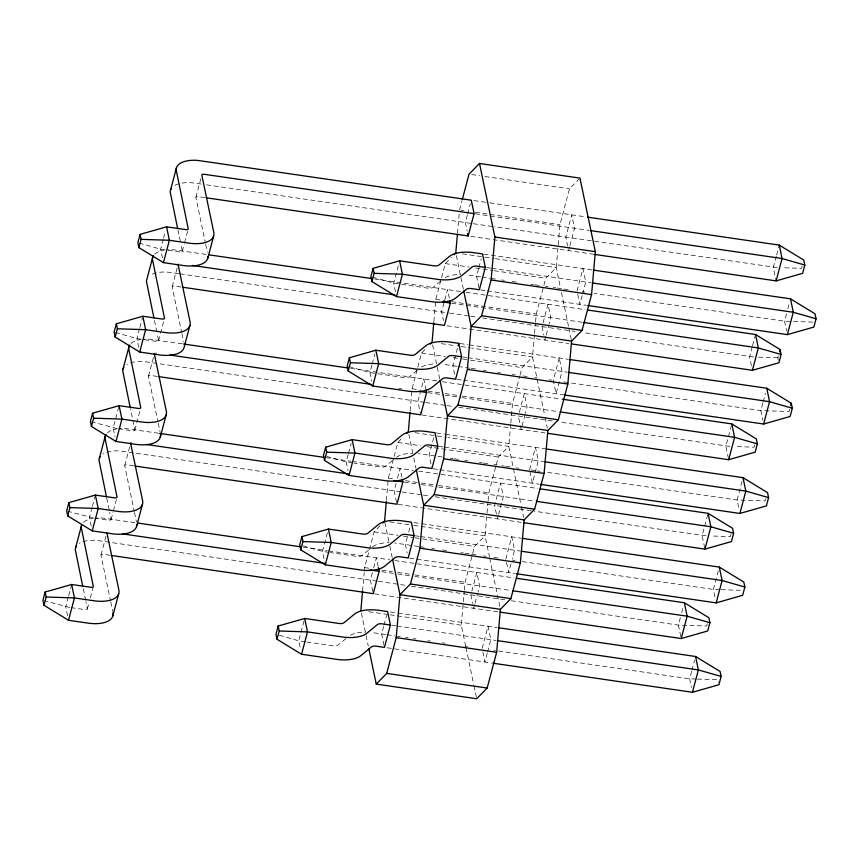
<?xml version="1.0" encoding="UTF-8"?>
<svg xmlns="http://www.w3.org/2000/svg" width="859" height="859" viewBox="0 0 859 859"><rect width="100%" height="100%" fill="white"/><g stroke="black" fill="none" stroke-linecap="round" stroke-linejoin="round"><path stroke-width="0.64" stroke-dasharray="4.29 3.22" d="M362.573 591.024L364.162 572.813M364.27 571.503L364.613 567.606L374.105 531.839L381.095 524.699M386.41 500.314L388.343 478.184L393.766 457.75M410.14 410.903L412.073 388.773L417.495 368.339M433.87 321.481L435.803 299.362L441.225 278.917M457.482 233.369L459.189 213.848M465.707 646.204L461.315 625.191L463.248 603.072M463.355 601.772L464.268 591.357M464.386 590.058L465.063 582.241L474.555 546.485L485.045 535.78L487.998 501.946M488.116 500.636L488.792 492.83L495.911 466.007M510.708 424.239L508.775 446.369L521.123 505.468M510.815 422.939L512.522 403.419L519.641 376.596M534.438 334.827L532.505 356.947L544.853 416.046M534.545 333.528L535.458 323.113M535.565 321.814L536.252 314.007L545.744 278.241L556.235 267.536L559.982 224.586L569.474 188.819L579.084 179.016M68.344 596.919L65.713 606.851L67.754 616.622M68.677 595.674L71.641 584.496M92.074 507.497L89.443 517.429L91.226 525.987M92.407 506.262L95.048 496.319M118.778 406.908L113.173 428.018L114.956 436.565M139.534 328.675L136.903 338.607L138.686 347.154M139.867 327.429L142.497 317.497M163.264 239.253L160.633 249.196L162.415 257.743M163.597 238.018L165.239 231.801M101.018 554.946L105.968 536.317M124.748 465.535L130.02 445.66M148.478 376.113L153.417 357.484M172.208 286.702L177.147 268.072M195.938 197.291L200.877 178.661M87.35 609.01L89.003 602.803M90.324 597.832L92.955 587.9M111.079 519.598L113.055 512.147M113.388 510.901L116.352 499.723M134.809 430.176L140.081 410.312M158.539 340.765L160.193 334.559M160.515 333.313L163.811 320.89M182.269 251.354L184.245 243.902M184.578 242.657L187.874 230.244M304.022 620.95L298.749 640.825L300.543 649.372M327.429 532.784L322.479 551.403L324.272 559.961M348.185 454.54L346.209 461.992L348.002 470.539M348.518 453.305L351.159 443.362M371.915 365.129L369.939 372.581L371.732 381.128M372.248 363.883L374.889 353.951M398.286 265.775L393.669 283.169L395.709 292.94M394.109 456.473L397.835 442.428L402.205 437.961M417.839 367.061L421.565 353.006L426.805 347.659M441.569 277.64L445.295 263.595L451.415 257.356M459.533 209.95L461.906 201.006M372.409 572.749L370.433 580.201L372.978 592.42M373.719 567.788L376.36 557.845L378.143 566.403M396.139 483.338L394.163 490.79L396.708 503.009M397.449 478.366L400.09 468.434L402.388 479.429M467.328 215.094L465.342 222.545L467.135 231.092M467.65 213.859L470.292 203.916M383.629 626.49L381.654 633.942L384.209 646.161M383.962 625.255L386.604 615.323M407.359 537.079L405.384 544.531L407.166 553.078M408.68 532.118L410.334 525.901M433.731 437.736L429.113 455.12L431.669 467.328M457.46 348.314L452.843 365.709L455.399 377.917M478.549 268.835L476.573 276.287L479.376 289.73M478.882 267.6L481.19 258.903M496.255 464.73L498.284 457.063L508.775 446.369L447.979 437.499M519.985 375.319L522.014 367.652L532.505 356.947L471.698 348.088M471.87 591.121L476.809 572.491L479.612 585.935L477.969 592.141M496.395 513.983L494.601 505.436L500.539 483.08L503.342 496.513L498.735 513.897M519.33 412.288L524.269 393.669L527.072 407.102L525.429 413.308M543.049 322.877L547.999 304.247L550.802 317.69L549.159 323.897M474.673 604.553L473.685 608.279L472.922 604.618M475.006 603.319L477.636 593.376M498.403 515.142L497.415 518.868L496.652 515.207M525.096 414.553L521.145 429.457L518.331 416.014M545.862 336.309L544.874 340.035L544.101 336.374M546.195 335.074L548.826 325.142M569.592 246.898L568.604 250.624L567.831 246.963M569.925 245.663L574.531 228.269L571.729 214.836L565.791 237.191L567.584 245.738M505.833 559.177L511.771 536.821L514.573 550.254L512.265 558.951M529.563 469.766L535.501 447.41L538.303 460.843L532.365 483.198L529.82 470.979M577.023 290.933L582.95 268.577L585.763 282.01L582.466 294.433M487.214 653.334L484.916 662.021L482.361 649.812M487.547 652.088L490.843 639.676L488.041 626.232L482.103 648.588L479.462 648.201M510.944 563.923L508.635 572.609L506.091 560.401M582.134 295.679L579.825 304.365L577.28 292.157M680.382 617.653L678.406 625.105L680.951 637.314M681.702 612.682L683.023 607.71M707.741 514.573L702.136 535.683L704.681 547.902M731.471 425.162L725.866 446.272L728.411 458.491M752.226 346.918L749.596 356.861L752.14 369.069M752.559 345.683L755.19 335.751M776.289 256.261L773.325 267.439L775.87 279.658M776.622 255.026L779.253 245.094M691.613 671.394L689.627 678.846L691.42 687.393M691.935 670.149L694.577 660.217M718.307 570.806L713.357 589.424L715.15 597.982M742.036 481.384L737.086 500.013L738.88 508.56M762.792 403.15L760.816 410.602L762.856 420.373M763.125 401.905L765.433 393.218M786.522 313.739L784.546 321.191L786.586 330.962M787.843 308.768L789.163 303.796M707.301 623.645L706.667 626.007L678.406 625.105L510.536 600.624M731.03 534.234L730.397 536.596L711.123 535.973M754.76 444.822L754.127 447.185L734.853 446.562M778.383 360.254L777.857 357.773L778.49 355.401M802.22 265.989L801.587 268.352L782.313 267.729M765.981 498.564L765.358 500.926L737.086 500.013L545.422 472.074M789.711 409.152L789.088 411.515L760.816 410.602L570.473 382.856M440.742 281.054L433.172 287.282A6.636 3.178 14.9 0 1 427.954 288.162L393.669 283.169L372.172 276.995M417.012 370.465L409.442 376.693A6.636 3.178 14.9 0 1 404.224 377.573L369.939 372.581L348.443 366.417M392.338 460.66L385.712 466.115A6.636 3.178 14.9 0 1 380.494 466.995L354.123 463.151M368.608 550.071L361.983 555.526A6.636 3.178 14.9 0 1 356.764 556.407L330.393 552.562M345.823 638.709L338.253 644.937A6.636 3.178 14.9 0 1 333.034 645.818L306.663 641.974M777.18 267.568L494.419 226.787M812.818 322.093L784.546 321.191L594.203 293.434M753.45 356.979L583.046 332.573M758.583 357.151L777.857 357.773M729.721 446.401L559.316 421.994M705.991 535.812L534.266 511.212M719.788 589.639L713.357 589.424L521.692 561.485M721.066 589.682L741.628 590.337M696.058 679.05L689.627 678.846L494 650.327M697.336 679.093L717.899 679.759L718.414 682.239M471.666 174.57L479.601 175.719M484.884 176.492L569.474 188.819M473.921 200.577L488.46 202.703M489.78 202.885L586.268 216.951M460.853 210.133L463.495 210.519M475.392 212.259L559.982 224.586M475.403 213.827L589.07 230.395M201.242 184.041L191.782 182.763A29.099 13.937 14.9 0 0 172.584 187.037M206.547 184.814L471.956 223.512M473.277 223.705L493.098 226.593M204.861 197.602L198.246 196.636A2.695 1.288 14.9 0 0 195.927 197.634L205.408 243.065M470.796 236.365L593.719 254.285M483.832 254.124L592.205 269.93M462.389 253.856L483.542 256.938M484.863 257.131L494.108 258.484M495.428 258.677L556.235 267.536L560.347 287.239M486.634 267.568L490.596 268.137M491.917 268.33L591.046 282.783M445.295 263.595L469.089 267.063M475.693 268.029L492.873 270.531M494.193 270.725L545.744 278.241M480.535 276.866L468.542 275.116A32.986 15.795 14.9 0 0 465.771 274.773M481.856 277.06L489.791 278.219M491.112 278.413L496.395 279.175M501.688 279.948L504.33 280.335M512.254 281.494L518.868 282.45M530.765 284.189L533.407 284.576M534.727 284.769L540.01 285.542M545.304 286.305L547.945 286.691M553.228 287.464L555.88 287.851M557.201 288.044L562.484 288.817M563.805 289.011L570.419 289.966M582.305 291.706L584.958 292.092M480.707 289.913L485.99 290.686M487.311 290.879L586.439 305.332M206.01 254.393L173.99 249.819A29.099 13.937 14.9 0 0 167.086 249.786M374.556 278.971L460.768 291.534M466.05 292.307L585.011 309.648M435.803 299.362L445.059 300.704M451.662 301.67L536.252 314.007M451.673 303.238L582.531 322.308M178.844 273.656L168.053 272.174A29.099 13.937 14.9 0 0 150.561 275.127M180.165 273.849L448.226 312.923M449.547 313.116L469.368 316.005M470.689 316.198L477.303 317.164M482.586 317.937L575.111 331.424M181.131 287.013L174.517 286.047A2.695 1.288 14.9 0 0 172.197 287.046L181.689 332.476M447.067 325.786L568.669 343.503M460.102 343.546L468.026 344.695M469.347 344.888L568.475 359.341M441.301 343.654L455.839 345.78M461.133 346.542L470.378 347.895M462.904 356.979L466.867 357.559M468.187 357.752L567.316 372.205M421.565 353.006L445.359 356.474M453.284 357.634L461.219 358.794M462.539 358.976L469.143 359.942M470.464 360.136L522.014 367.652M456.805 366.278L444.812 364.527A32.986 15.795 14.9 0 0 442.041 364.195M458.126 366.471L470.023 368.21M471.344 368.404L477.958 369.359M483.241 370.132L485.883 370.519M497.78 372.258L500.421 372.645M512.318 374.374L514.96 374.76M522.895 375.92L529.498 376.876M534.792 377.649L537.433 378.035M549.331 379.764L551.972 380.15M563.869 381.89L569.152 382.663M456.977 379.334L462.26 380.108M463.581 380.29L562.709 394.743M182.28 343.804L150.261 339.241A29.099 13.937 14.9 0 0 143.356 339.208M350.826 368.382L437.038 380.945M442.321 381.718L561.281 399.059M412.073 388.773L418.687 389.739M427.932 391.081L439.829 392.821M445.112 393.594L460.972 395.902M462.303 396.096L512.522 403.419M398.844 388.408L401.486 388.794M427.943 392.649L443.813 394.957M445.134 395.151L460.993 397.47M462.314 397.663L558.801 411.729M424.496 402.334L144.323 361.585A29.099 13.937 14.9 0 0 126.831 364.549M425.817 402.527L445.638 405.427M446.959 405.609L453.573 406.575M458.856 407.349L554.023 421.221M157.401 376.425L150.787 375.469A2.695 1.288 14.9 0 0 148.467 376.457L157.959 421.887M422.016 415.004L544.939 432.925M436.372 432.957L444.296 434.117M445.617 434.31L544.746 448.752M414.929 432.689L436.082 435.771M437.403 435.964L446.648 437.306M439.174 446.39L443.137 446.97M444.457 447.163L543.586 461.616M397.835 442.428L420.309 445.703M426.912 446.659L498.284 457.063M442.331 457.042L421.082 453.949A32.986 15.795 14.9 0 0 418.312 453.606M450.266 458.201L452.908 458.588M454.228 458.781L459.511 459.554M464.805 460.317L467.446 460.703M479.343 462.443L481.985 462.829M483.306 463.022L488.588 463.785M493.882 464.558L496.523 464.944M501.806 465.718L504.448 466.104M505.768 466.297L511.062 467.06M516.345 467.833L518.986 468.219M530.883 469.959L536.177 470.721M537.498 470.915L540.139 471.301M433.247 468.746L438.53 469.519M439.851 469.712L538.98 484.165M158.55 433.226L126.531 428.652A29.099 13.937 14.9 0 0 119.626 428.62M325.765 457.6L350.987 461.272M352.308 461.466L413.308 470.367M418.591 471.129L537.551 488.47M117.146 428.598L91.677 421.855M118.467 428.791L132.887 430.853A2.641 1.267 14.9 0 0 134.842 430.015L130.45 408.648M352.802 462.958L346.209 461.992L324.713 455.828M388.343 478.184L393.626 478.957M405.523 480.696L420.062 482.812M421.382 483.005L437.252 485.314M438.573 485.507L488.792 492.83M404.224 482.06L420.083 484.379M421.404 484.573L437.263 486.881M438.584 487.074L535.071 501.141M400.766 491.756L120.593 451.007A29.099 13.937 14.9 0 0 103.101 453.96M402.087 491.949L421.909 494.838M423.24 495.031L429.844 495.987M435.126 496.76L494.601 505.436M497.254 505.822L532.934 511.019M133.671 465.846L127.057 464.88A2.695 1.288 14.9 0 0 124.738 465.868L134.229 511.298M398.286 504.416L521.209 522.336M413.963 522.562L420.566 523.528M421.887 523.722L521.016 538.174M389.879 521.907L412.352 525.182M413.673 525.375L485.045 535.78L489.437 556.793M415.445 535.812L419.407 536.381M420.727 536.574L519.856 551.027M374.105 531.839L397.9 535.307M403.182 536.08L413.759 537.616M415.08 537.809L474.555 546.485M418.601 546.464L397.352 543.36A32.986 15.795 14.9 0 0 394.582 543.017M419.922 546.657L426.536 547.612M431.819 548.386L434.461 548.772M442.396 549.932L448.999 550.887M460.896 552.627L463.538 553.013M464.859 553.207L470.152 553.969M471.473 554.162L478.076 555.129M483.37 555.902L486.011 556.288M493.936 557.437L500.55 558.404M512.447 560.143L515.089 560.53M409.518 558.157L515.25 573.576M134.82 522.637L102.801 518.063A29.099 13.937 14.9 0 0 95.897 518.031M303.367 547.204L327.258 550.694M328.578 550.887L389.578 559.778M394.861 560.551L513.822 577.892M93.416 518.009L67.947 511.266M94.737 518.202L109.157 520.264A2.641 1.267 14.9 0 0 111.112 519.427L109.705 512.34M329.072 552.369L322.479 551.403L300.983 545.24M364.613 567.606L369.907 568.368M381.793 570.108L392.37 571.654M397.653 572.416L413.523 574.735M414.843 574.929L465.063 582.241M381.815 571.675L396.353 573.791M397.674 573.984L409.571 575.713M414.854 576.486L511.341 590.552M377.037 581.167L96.863 540.418A29.099 13.937 14.9 0 0 79.372 543.371M378.357 581.36L406.114 585.409M411.397 586.182L505.242 599.861M109.941 555.258L103.327 554.291A2.695 1.288 14.9 0 0 101.008 555.29L110.5 600.72M374.556 593.837L498.8 611.941M390.233 611.973L396.837 612.939M398.157 613.133L497.286 627.585M368.79 611.705L388.622 614.593M389.943 614.786L461.315 625.191M391.715 625.223L395.677 625.803M397.008 625.996L496.126 640.438M385.616 634.522L373.622 632.772A32.986 15.795 14.9 0 0 370.852 632.428M386.947 634.715L394.872 635.875M396.192 636.068L400.154 636.648M405.448 637.41L408.089 637.797M413.372 638.57L416.024 638.956M427.911 640.685L430.563 641.072M442.449 642.811L445.102 643.198M464.923 646.086L467.564 646.473M387.108 647.772L491.52 662.987M69.686 607.431L44.217 600.688M71.007 607.624L85.428 609.686A2.641 1.267 14.9 0 0 87.382 608.848L85.975 601.751M305.342 641.78L298.749 640.825L277.253 634.661M139.137 243.022L160.633 249.196L180.336 252.031A2.641 1.267 14.9 0 0 182.301 251.193L180.895 244.096M115.407 332.444L136.903 338.607L156.606 341.442A2.641 1.267 14.9 0 0 158.571 340.604L157.165 333.507M561.442 292.489L568.583 326.635M568.851 327.945L571.321 339.767M542.061 326.603L543.854 335.15M545.121 417.367L547.323 427.868M521.392 506.778L523.593 517.29M456.333 255.52L463.463 289.666M449.332 298.159L447.55 289.612L441.612 311.957L443.405 320.514M489.705 558.103L500.131 608.011M432.603 344.931L436.995 365.945M437.263 367.265L439.733 379.077M470.872 594.847L472.665 603.394M426.118 390.018L423.82 379.023L417.882 401.378L420.438 413.587M465.975 647.525L473.663 684.29M473.932 685.611L476.401 697.422M408.873 434.343L412.717 452.736M413.813 457.987L416.003 468.499M384.864 522.444L389.535 544.778M389.803 546.088L392.273 557.91M361.414 613.176L365.805 634.189M366.074 635.499L368.275 646.011M205.688 244.353L207.309 252.149M177.91 229.815L180.626 242.796M181.958 333.775L183.579 341.56M154.448 320.525L156.896 332.208M158.228 423.186L160.128 432.27M134.498 512.598L136.398 521.692M106.72 498.059L109.437 511.041M110.768 602.019L112.669 611.103M83.259 588.769L85.707 600.452M445.327 277.564A32.986 15.795 14.9 0 1 460.392 274.483M421.597 366.976A32.986 15.795 14.9 0 1 434.096 363.958M154.781 254.092A29.099 13.937 14.9 0 1 163.962 250.162M396.407 457.31A32.986 15.795 14.9 0 1 412.932 453.316M131.051 343.503A29.099 13.937 14.9 0 1 140.232 339.584M155.747 353.07A2.695 1.288 14.9 0 1 156.725 353.113M372.677 546.721A32.986 15.795 14.9 0 1 389.202 542.727M107.321 432.925A29.099 13.937 14.9 0 1 116.502 428.995M350.408 635.22A32.986 15.795 14.9 0 1 365.472 632.138M83.591 522.336A29.099 13.937 14.9 0 1 92.772 518.407M559.23 357.988L553.293 380.344L556.095 393.787L562.033 371.432L559.23 357.988"/><path stroke-width="1.29" d="M360.866 610.545L362.573 591.024M386.303 501.613L384.596 521.134L382.846 522.916M410.033 412.202L408.326 431.723L406.575 433.505M368.822 648.642L376.231 684.097L386.711 673.392L396.203 637.625L399.961 594.686L392.552 559.22M433.763 322.791L432.056 342.312L430.305 344.094M462.249 199.728L469.025 174.184L479.515 163.478L579.965 178.124L595.33 251.666L591.572 294.616L582.08 330.382L571.6 341.087L567.842 384.027L558.35 419.793L547.87 430.499L544.112 473.449L534.62 509.215L524.14 519.91L520.382 562.86L510.89 598.626L500.41 609.321L399.961 594.686L410.441 583.98L419.933 548.214L423.691 505.264L416.282 469.809M457.375 234.668L455.785 252.89L454.035 254.672M524.14 519.91L423.691 505.264L434.171 494.569L443.663 458.803L447.421 415.853L440.012 380.397M547.87 430.499L447.421 415.853L457.901 405.147L467.393 369.391L471.151 326.441L463.742 290.976M571.6 341.087L471.151 326.441L481.631 315.736L491.123 279.97L494.881 237.03L479.515 163.478M376.231 684.097L476.681 698.743L487.16 688.038L496.652 652.271L500.41 609.321M75.592 547.859L81.53 525.504A29.099 13.937 14.9 0 0 81.208 527.308L93.32 586.493A2.641 1.267 14.9 0 1 91.355 587.331L71.641 584.496L45.14 592.044L42.95 600.323L43.992 605.294L68.516 620.284L87.908 623.108A29.045 13.905 14.9 0 0 112.937 612.403M106.054 434.429A29.099 13.937 14.9 0 0 104.938 437.886L117.049 497.082A2.641 1.267 14.9 0 1 115.085 497.919L95.37 495.085L68.87 502.633L66.68 510.912L67.721 515.883L92.246 530.873L111.638 533.697A29.045 13.905 14.9 0 0 136.828 524.881M129.784 345.007A29.099 13.937 14.9 0 0 128.667 348.475L140.769 407.66A2.641 1.267 14.9 0 1 138.814 408.497L119.1 405.663L92.6 413.222L90.41 421.49L91.451 426.461L115.976 441.451L135.368 444.286A29.045 13.905 14.9 0 0 160.397 433.57M153.514 255.595A29.099 13.937 14.9 0 0 152.397 259.064L164.498 318.249A2.641 1.267 14.9 0 1 162.544 319.086L142.83 316.252L116.33 323.8L114.14 332.079L115.181 337.05L139.706 352.04L159.098 354.864A29.045 13.905 14.9 0 0 183.966 347.852L189.903 325.497M206.181 197.795L468.155 235.978L474.082 213.633L471.28 200.19L197.71 160.408A29.099 13.937 14.9 0 0 176.127 169.642L188.228 228.838A2.641 1.267 14.9 0 1 186.274 229.675L166.56 226.84L140.06 234.389L137.87 242.667L138.911 247.639L163.435 262.629L182.827 265.452A29.045 13.905 14.9 0 0 208.018 256.637M43.992 605.294L46.182 597.016L45.14 592.044M67.721 515.883L69.912 507.605L68.87 502.633M91.451 426.461L93.642 418.193L92.6 413.222M115.181 337.05L117.372 328.782L116.33 323.8M138.911 247.639L141.101 239.36L140.06 234.389M99.322 458.448L105.26 436.093M123.052 369.026L128.99 346.682M152.719 257.26L146.782 279.615A29.099 13.937 14.9 0 0 146.459 281.419L153.911 317.927M170.512 190.204L176.449 167.849M68.516 620.284L74.454 597.928L71.641 584.496M92.246 530.873L98.184 508.517L95.37 495.085M115.976 441.451L121.914 419.106L119.1 405.663M139.706 352.04L145.643 329.684L142.83 316.252M163.435 262.629L169.373 240.273L166.56 226.84M112.776 616.096L118.714 593.741M136.506 526.674L142.444 504.33M160.236 437.263L166.174 414.908M207.695 258.441L213.633 236.085M278.187 626.018L275.986 634.296L277.027 639.268L301.563 654.257L338.618 659.615A33.007 15.806 14.9 0 0 360.533 655.911L371.485 646.902A6.614 3.168 14.9 0 1 375.877 646.151L384.467 647.385L390.394 625.03L387.592 611.597L379.549 610.416A32.986 15.795 14.9 0 0 353.65 614.797L344.18 622.582A6.636 3.178 14.9 0 1 338.972 623.462L304.687 618.469L278.187 626.018L279.229 630.989L277.027 639.268M301.917 536.607L299.716 544.874L300.757 549.857L325.293 564.846L362.348 570.193A33.007 15.806 14.9 0 0 384.263 566.489L395.215 557.48A6.614 3.168 14.9 0 1 399.607 556.739L408.197 557.963L414.124 535.619L411.321 522.175L403.279 521.005A32.986 15.795 14.9 0 0 377.38 525.386L367.91 533.171A6.636 3.178 14.9 0 1 362.702 534.051L328.417 529.058L301.917 536.607L302.959 541.578L300.757 549.857M325.647 447.195L323.446 455.463L324.487 460.435L349.022 475.424L386.078 480.782A33.007 15.806 14.9 0 0 407.993 477.078L418.945 468.069A6.614 3.168 14.9 0 1 423.337 467.328L431.927 468.552L437.854 446.197L435.051 432.764L427.009 431.594A32.986 15.795 14.9 0 0 401.11 435.975L391.64 443.759A6.636 3.178 14.9 0 1 386.432 444.64L352.147 439.636L325.647 447.195L326.688 452.167L324.487 460.435M349.377 357.773L347.176 366.052L348.217 371.024L372.752 386.013L409.807 391.371A33.007 15.806 14.9 0 0 431.723 387.667L442.675 378.658A6.614 3.168 14.9 0 1 447.067 377.917L455.646 379.141L461.584 356.786L458.781 343.353L450.739 342.183A32.986 15.795 14.9 0 0 424.829 346.553L415.369 354.337A6.636 3.178 14.9 0 1 410.162 355.218L375.877 350.225L349.377 357.773L350.418 362.745L348.217 371.024M373.107 268.362L370.905 276.641L371.947 281.612L396.482 296.602L433.537 301.949A33.007 15.806 14.9 0 0 455.453 298.245L466.405 289.236A6.614 3.168 14.9 0 1 470.796 288.495L479.376 289.73L485.314 267.374L482.511 253.931L474.469 252.761A32.986 15.795 14.9 0 0 448.559 257.142L439.099 264.926A6.636 3.178 14.9 0 1 433.892 265.807L399.607 260.814L373.107 268.362L374.148 273.334L371.947 281.612M301.563 654.257L307.49 631.902L304.687 618.469M325.293 564.846L331.22 542.491L328.417 529.058M349.022 475.424L354.95 453.08L352.147 439.636M372.752 386.013L378.679 363.658L375.877 350.225M396.482 296.602L402.409 274.246L399.607 260.814M378.4 567.616L379.163 571.289L373.236 593.644L111.273 555.451M402.388 479.429L402.892 481.867L396.965 504.222L134.992 466.04M426.118 390.018L426.622 392.456L420.695 414.811L158.722 376.618M449.848 300.596L450.352 303.044L444.425 325.4L182.452 287.207M458.115 345.833L458.781 343.353M500.121 612.134L681.208 638.538L687.146 616.182L684.333 602.75L516.463 578.279M523.85 522.723L704.938 549.126L710.876 526.771L708.063 513.328L540.193 488.857M547.58 433.312L728.668 459.705L734.606 437.349L731.793 423.916L562.602 399.252M571.31 343.89L752.398 370.293L758.336 347.938L755.523 334.505L587.653 310.035M595.04 254.479L776.128 280.882L782.066 258.527L779.253 245.094L587.588 217.144M779.424 351.857L780.058 349.495L755.523 334.505M684.333 602.75L708.868 617.739L709.91 622.711L707.709 630.978L681.208 638.538M708.063 513.328L732.598 528.328L733.629 533.299L731.439 541.567L704.938 549.126M731.793 423.916L756.328 438.906L757.359 443.878L755.168 452.156L728.668 459.705M780.058 349.495L781.089 354.466L778.898 362.745L752.398 370.293M779.253 245.094L803.788 260.084L804.819 265.055L802.628 273.323L776.128 280.882M492.841 663.18L692.44 692.279L698.367 669.923L695.565 656.491L498.607 627.779M516.57 573.769L716.17 602.868L722.097 580.512L719.294 567.08L522.336 538.368M540.3 484.358L739.9 513.446L745.827 491.101L743.024 477.658L546.066 448.946M564.03 394.936L763.63 424.035L769.557 401.679L766.754 388.247L569.796 359.534M587.76 305.525L787.359 334.623L793.286 312.268L790.484 298.835L593.526 270.123M790.656 405.598L791.279 403.236L766.754 388.247M695.565 656.491L720.089 671.48L721.13 676.452L718.94 684.73L692.44 692.279M719.294 567.08L743.819 582.069L744.86 587.041L742.67 595.308L716.17 602.868M743.024 477.658L767.549 492.658L768.59 497.629L766.4 505.897L739.9 513.446M791.279 403.236L792.32 408.208L790.13 416.486L763.63 424.035M790.484 298.835L815.008 313.825L816.05 318.796L813.86 327.064L787.359 334.623M141.101 239.36L169.373 240.273L188.755 243.097A29.045 13.905 14.9 0 0 213.784 232.392L201.854 175.279A2.695 1.288 14.9 0 1 204.184 174.28L474.082 213.633M374.148 273.334L402.409 274.246L439.475 279.604A33.007 15.806 14.9 0 0 461.38 275.9L472.332 266.891A6.614 3.168 14.9 0 1 476.724 266.14L485.314 267.374M117.372 328.782L145.643 329.684L165.025 332.519A29.045 13.905 14.9 0 0 190.054 321.803L178.124 264.69A2.695 1.288 14.9 0 1 178.21 264.196M350.418 362.745L378.679 363.658L415.745 369.016A33.007 15.806 14.9 0 0 437.65 365.311L448.602 356.302A6.614 3.168 14.9 0 1 452.994 355.562L461.584 356.786M93.642 418.193L121.914 419.106L141.295 421.93A29.045 13.905 14.9 0 0 166.324 411.214L154.395 354.101A2.695 1.288 14.9 0 1 154.599 353.468M326.688 452.167L354.95 453.08L392.015 458.427A33.007 15.806 14.9 0 0 413.931 454.722L424.872 445.714A6.614 3.168 14.9 0 1 429.264 444.973L437.854 446.197M69.912 507.605L98.184 508.517L117.565 511.341A29.045 13.905 14.9 0 0 142.594 500.636L130.665 443.523A2.695 1.288 14.9 0 1 131.03 442.761M302.959 541.578L331.22 542.491L368.286 547.838A33.007 15.806 14.9 0 0 390.201 544.144L401.142 535.125A6.614 3.168 14.9 0 1 405.534 534.384L414.124 535.619M46.182 597.016L74.454 597.928L93.835 600.752A29.045 13.905 14.9 0 0 118.864 590.047L106.935 532.934A2.695 1.288 14.9 0 1 106.956 532.591M279.229 630.989L307.49 631.902L344.556 637.26A33.007 15.806 14.9 0 0 366.471 633.555L377.412 624.547A6.614 3.168 14.9 0 1 381.804 623.806L390.394 625.03M590.391 230.588L782.066 258.527L804.819 265.055M494.881 237.03L595.33 251.666M592.366 282.976L793.286 312.268L816.05 318.796M491.123 279.97L591.572 294.616M208.662 254.779L371.904 278.584M192.362 265.431L394.786 294.938M442.417 301.885L450.352 303.044M583.852 322.501L758.336 347.938L781.089 354.466M481.631 315.736L582.08 330.382M568.637 372.398L769.557 401.679L792.32 408.208M467.393 369.391L567.842 384.027M183.601 344.008L348.174 367.996M169.953 355.035L371.056 384.36M418.687 391.296L426.622 392.456M560.122 411.923L734.606 437.349L757.359 443.878M457.901 405.147L558.35 419.793M544.907 461.809L745.827 491.101L768.59 497.629M443.663 458.803L544.112 473.449M159.871 433.419L324.444 457.407M146.223 444.457L348.647 473.964M393.637 480.525L402.892 481.867M536.392 501.334L710.876 526.771L733.629 533.299M434.171 494.569L534.62 509.215M521.188 551.22L722.097 580.512L744.86 587.041M419.933 548.214L520.382 562.86M137.472 523.024L300.714 546.818M122.493 533.868L324.917 563.375M369.907 569.936L379.163 571.289M512.662 590.745L687.146 616.182L709.91 622.711M410.441 583.98L510.89 598.626M497.458 640.631L698.367 669.923L721.13 676.452M396.203 637.625L496.652 652.271M386.711 673.392L487.16 688.038M467.64 233.541L468.155 235.978M177.641 228.515L170.189 191.997A29.099 13.937 14.9 0 1 171.317 188.54M130.181 407.349L122.73 370.83A29.099 13.937 14.9 0 1 123.857 367.362M106.452 496.76L99 460.241A29.099 13.937 14.9 0 1 100.127 456.784M82.722 586.171L75.27 549.653A29.099 13.937 14.9 0 1 76.397 546.195"/></g></svg>
